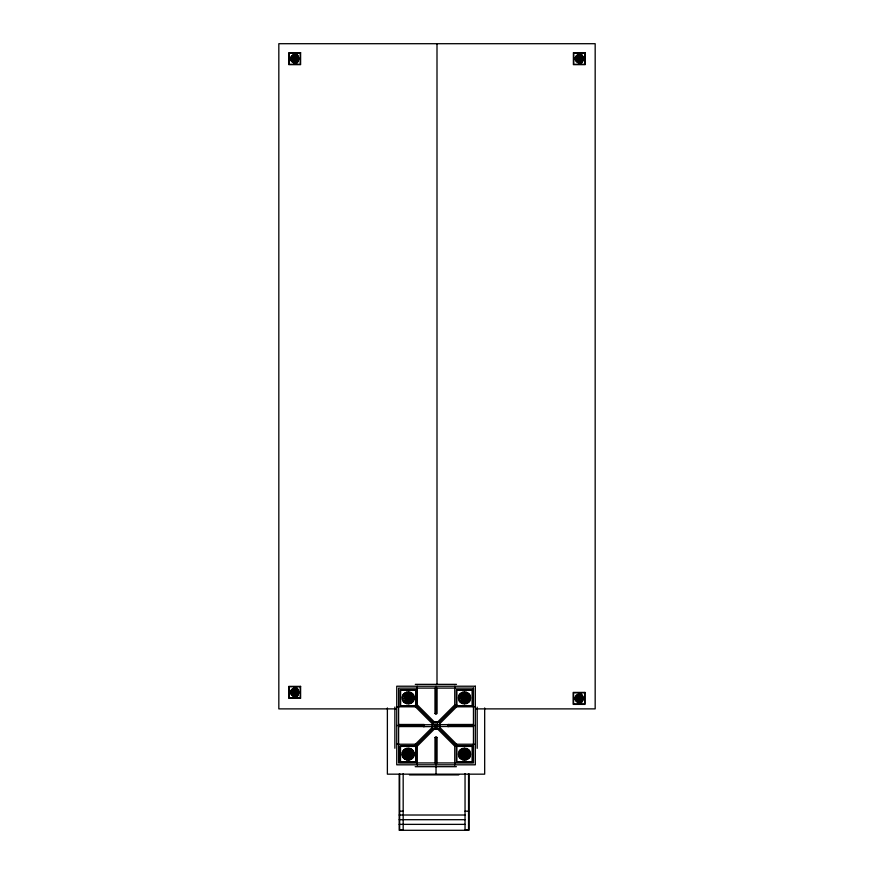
<?xml version="1.0" encoding="UTF-8"?>
<svg xmlns="http://www.w3.org/2000/svg" width="874" height="874" viewBox="0 0 874 874"><rect width="100%" height="100%" fill="white"/><g stroke="black" fill="none" stroke-linecap="round" stroke-linejoin="round"><path stroke-width="1.31" d="M290.343 58.667C301.126 41.941 301.126 75.393 290.343 58.667L295.073 58.667L294.352 58.667M290.343 692.361C301.126 675.635 301.126 709.087 290.343 692.361L295.073 692.361L294.352 692.361M402.226 697.911C401.931 690.165 414.582 690.165 414.287 697.911C414.582 705.657 401.931 705.657 402.226 697.911C411.272 700.041 410.037 695.169 402.433 699.473M402.106 754.153C401.822 746.407 414.462 746.407 414.178 754.153C414.462 761.899 401.822 761.899 402.106 754.153L408.639 754.153L407.645 754.153M458.468 697.911C458.173 690.165 470.824 690.165 470.529 697.911C470.824 705.657 458.173 705.657 458.468 697.911C467.415 700.063 466.41 695.158 458.675 699.473M458.468 754.153C458.173 746.407 470.824 746.407 470.529 754.153C470.824 761.899 458.173 761.899 458.468 754.153L465.001 754.153L464.007 754.153M574.917 58.667C585.7 41.941 585.7 75.393 574.917 58.667L579.648 58.667L575.07 59.803M574.731 698.402C585.514 681.676 585.514 715.129 574.731 698.402L579.462 698.402L578.741 698.402M293.577 62.895L294.614 59.017L292.528 62.458M295.838 54.45L294.8 58.318L296.898 54.887M293.577 696.589L294.614 692.711L292.528 696.152M294.8 692.011L295.838 688.144M578.162 62.895L579.2 59.017L577.102 62.458M580.423 54.45L579.473 58.361L581.472 54.887M406.694 703.734L408.125 698.392M409.819 692.088L408.387 697.43L408.256 691.88M406.585 759.976L408.016 754.633M409.698 748.33L408.267 753.672L411.162 748.931M462.936 703.734L464.367 698.392L461.483 703.133M464.629 697.43L466.061 692.088M462.936 759.976L464.367 754.633L461.483 759.375M464.629 753.672L466.061 748.33M577.976 702.62L579.014 698.752M580.238 694.174L579.2 698.053L579.101 694.032M398.61 726.567L424.054 726.567L424.425 725.518L424.054 724.47L398.61 724.47M294.888 692.055L296.898 688.581M405.241 703.133L408.005 698.337M408.508 697.485L411.272 692.689M405.121 759.375L407.896 754.579M464.75 697.485L467.514 692.689M464.75 753.727L467.514 748.931M576.916 702.183L578.927 698.708L576.01 701.494M581.286 694.611L579.287 698.086L582.193 695.311M432.586 723.978L434.159 721.749L437.896 721.749L454.742 704.903L454.742 688.1M291.621 61.759L294.451 58.919L290.922 60.852M297.805 55.575L294.964 58.416L298.493 56.482M576.195 61.759L579.036 58.919L575.507 60.852M582.379 55.575L579.549 58.416L583.078 56.482M291.621 695.453L294.451 692.612M294.964 692.11L297.805 689.269M403.996 702.172L407.907 698.26M408.606 697.561L412.517 693.639M415.084 744.561L432.259 727.386L432.259 723.65L415.084 706.476M417.313 764.816L417.313 746.134L415.423 746.134L432.586 728.96L439.469 728.96L456.643 746.134L454.742 746.134L454.742 764.816M439.469 728.96L439.469 722.077L456.643 704.903L454.742 704.903M403.875 758.414L407.787 754.502M408.497 753.803L412.408 749.892M460.237 702.172L464.149 698.26M464.848 697.561L468.77 693.639M416.985 746.462L434.159 729.287L437.896 729.287L455.07 746.462M473.457 706.804L456.643 706.804L439.797 723.65L439.797 727.386L456.643 744.233L473.457 744.233M460.237 758.414L464.149 754.502M464.848 753.803L468.77 749.892M290.922 694.546L294.396 692.547L290.485 693.497M295.019 692.186L298.493 690.176M403.034 700.926L407.83 698.162M408.682 697.66L413.478 694.896M459.276 700.926L464.072 698.162M464.935 697.66L469.72 694.896M402.914 757.168L407.71 754.404M413.369 751.137L408.573 753.901L413.97 752.59M459.276 757.168L464.072 754.404M469.72 751.137L464.935 753.901L470.332 752.59M575.321 700.587L578.796 698.577L574.884 699.528M582.892 696.217L579.418 698.217L583.329 697.266M434.979 688.1L434.979 713.545L436.028 713.916L437.076 713.545L437.076 688.1M434.979 762.936L434.979 737.492L436.028 737.121L437.076 737.492L437.076 762.936M290.485 59.803L294.363 58.766M295.051 58.58L298.93 57.542M579.637 58.58L583.515 57.542M295.051 692.274L298.93 691.236M408.737 697.78L414.079 696.349M464.979 697.78L470.332 696.349M402.313 755.715L407.666 754.284M458.675 755.715L464.018 754.284M299.083 58.667L295.073 58.667L298.93 59.803M579.648 58.667L583.657 58.667M415.292 684.353L456.49 684.353M295.073 692.361L299.083 692.361M414.287 697.911L408.748 697.911L414.079 699.473M470.529 697.911L465.001 697.911L470.332 699.473M579.462 698.402L583.471 698.402M434.159 721.749L417.313 704.903L415.423 704.903L432.586 722.077L432.586 728.96M396.741 706.695L398.61 706.695M473.457 706.695L475.325 706.695M396.741 706.804L415.423 706.804L415.423 705.657M396.097 708.88L278.828 708.88L278.828 43.7L595.172 43.7L595.172 708.88L476.33 708.88M434.979 713.545L436.028 713.545M432.586 722.077L439.469 722.077M448.001 724.47L473.457 724.47M396.741 725.518L424.425 725.518M475.325 725.518L447.63 725.518L448.001 726.567L473.457 726.567M434.979 737.492L437.076 737.492M396.741 744.233L415.423 744.233L415.423 746.134M396.741 744.342L398.61 744.342M473.457 744.342L475.325 744.342M408.639 754.153L414.178 754.153M465.001 754.153L470.529 754.153M415.205 766.684L456.392 766.684M409.458 774.91L458.752 774.91M399.669 811.17L403.176 811.17M465.044 811.17L468.551 811.17M399.178 815.016L465.012 815.016M399.178 819.692L465.012 819.692M399.178 824.368L465.012 824.368M575.07 57.542L578.949 58.58M579.637 58.766L583.515 59.803M290.485 57.542L294.363 58.58M574.884 697.266L578.752 698.304L575.321 696.217M583.329 699.528L579.451 698.49L582.892 700.587M458.675 696.349L464.018 697.78M402.433 696.349L407.776 697.78M290.485 691.236L294.363 692.274L290.922 690.176M295.051 692.459L298.93 693.497M458.675 752.59L464.018 754.022L459.276 751.137M464.979 754.284L470.332 755.715M402.313 752.59L407.666 754.022M408.617 754.284L413.97 755.715M575.507 56.482L579.036 58.416L576.195 55.575M583.078 60.852L579.604 58.853L582.379 61.759M290.922 56.482L294.396 58.492L291.621 55.575M298.493 60.852L295.019 58.853L297.805 61.759M459.276 694.896L464.072 697.66M464.935 698.162L469.72 700.926M403.034 694.896L407.83 697.66M408.682 698.162L413.478 700.926M464.935 754.404L469.72 757.168M402.914 751.137L407.71 753.901M408.573 754.404L413.369 757.168M295.019 692.547L298.493 694.546M576.01 695.311L578.85 698.151L576.916 694.611M582.193 701.494L579.353 698.654L581.286 702.183M460.237 693.639L464.149 697.561M464.848 698.26L468.77 702.172M403.996 693.639L407.907 697.561M408.606 698.26L412.517 702.172M460.237 749.892L464.149 753.803M464.848 754.502L468.77 758.414M403.875 749.892L407.787 753.803M408.497 754.502L412.408 758.414M291.621 689.269L294.451 692.11M294.964 692.612L297.805 695.453M577.102 54.887L579.112 58.361L578.162 54.45M581.472 62.458L579.473 58.984L580.423 62.895M292.528 54.887L294.527 58.361L293.577 54.45M296.898 62.458L294.888 58.984L295.838 62.895M461.483 692.689L464.367 697.43L462.936 692.088M464.75 698.337L467.514 703.133M461.483 748.931L464.258 753.727L462.936 748.33M464.75 754.579L467.514 759.375M405.241 692.689L408.005 697.485M408.508 698.337L411.272 703.133M405.121 748.931L407.896 753.727M411.162 759.375L408.387 754.579L409.698 759.976M292.528 688.581L294.527 692.055M296.898 696.152L294.888 692.678L295.838 696.589M577.976 694.174L579.014 698.053M580.238 702.62L579.2 698.752L579.101 702.772M464.629 698.392L466.061 703.734M464.629 754.633L466.061 759.976M406.694 692.088L408.125 697.43M409.819 703.734L408.387 698.392L408.256 703.941M406.585 748.33L408.016 753.672M293.577 688.144L294.614 692.011M437 724.677L437.011 726.545M435.132 724.688L435.143 726.556M579.287 54.297L579.287 58.307M579.287 59.028L579.287 63.037M484.677 707.951L484.677 774.167L387.379 774.167L387.379 707.951M477.193 707.153L477.193 748.341M469.043 774.167L469.043 830.3L399.178 830.3L399.178 774.167M468.551 773.632L468.551 829.655L465.044 829.655L465.044 773.632M464.498 691.88L464.498 697.408M464.498 698.402L464.498 703.941M464.498 748.122L464.498 753.661M464.498 754.644L464.498 760.183M456.643 704.903L456.643 706.804M456.643 744.233L456.643 746.134M454.851 686.221L454.851 688.1M454.851 762.936L454.851 764.816M448.001 725.518L448.001 726.567M437 43.7L437 684.342M436.028 686.221L436.028 713.916M436.028 737.121L436.028 764.816M436.028 766.061L436.028 774.167M424.054 725.518L424.054 726.567M417.313 688.1L417.313 704.903M417.204 686.221L417.204 688.1M417.204 762.936L417.204 764.816M408.136 748.122L408.136 753.661M408.136 754.644L408.136 760.183M403.176 773.632L403.176 829.655L399.669 829.655L399.669 773.632M394.862 707.055L394.862 748.253M294.713 54.297L294.713 58.307M294.713 59.028L294.713 63.037M294.713 687.991L294.713 692M294.713 692.721L294.713 696.731M448.646 724.59L423.486 724.764L423.497 726.644L448.657 726.469L448.646 724.59M300.612 52.68L288.813 52.68L288.813 64.654L300.612 64.654L300.612 52.68M585.187 52.68L573.388 52.68L573.388 64.654L585.187 64.654L585.187 52.68M300.241 53.052L289.185 53.052L289.185 64.283L300.241 64.283L300.241 53.052M584.815 53.052L573.759 53.052L573.759 64.283L584.815 64.283L584.815 53.052M475.325 686.221L396.741 686.221L396.741 764.816L475.325 764.816L475.325 686.221M300.612 686.374L288.813 686.374L288.813 698.348L300.612 698.348L300.612 686.374M300.241 686.745L289.185 686.745L289.185 697.976L300.241 697.976L300.241 686.745M473.457 688.1L398.61 688.1L398.61 762.936L473.457 762.936L473.457 688.1M416.406 689.652L400.117 689.652L400.117 706.17L416.406 706.17L416.406 689.652M472.648 689.652L456.359 689.652L456.359 706.17L472.648 706.17L472.648 689.652M415.882 690.165L400.631 690.165L400.631 705.657L415.882 705.657L415.882 690.165M472.124 690.165L456.873 690.165L456.873 705.657L472.124 705.657L472.124 690.165M585.001 692.416L573.202 692.416L573.202 704.389L585.001 704.389L585.001 692.416M584.63 692.787L573.573 692.787L573.573 704.018L584.63 704.018L584.63 692.787M437.568 723.978L434.487 723.978L434.487 727.059L437.568 727.059L437.568 723.978M416.286 745.893L399.997 745.893L399.997 762.412L416.286 762.412L416.286 745.893M472.648 745.893L456.359 745.893L456.359 762.412L472.648 762.412L472.648 745.893M415.773 746.407L400.511 746.407L400.511 761.899L415.773 761.899L415.773 746.407M472.124 746.407L456.873 746.407L456.873 761.899L472.124 761.899L472.124 746.407"/></g></svg>
